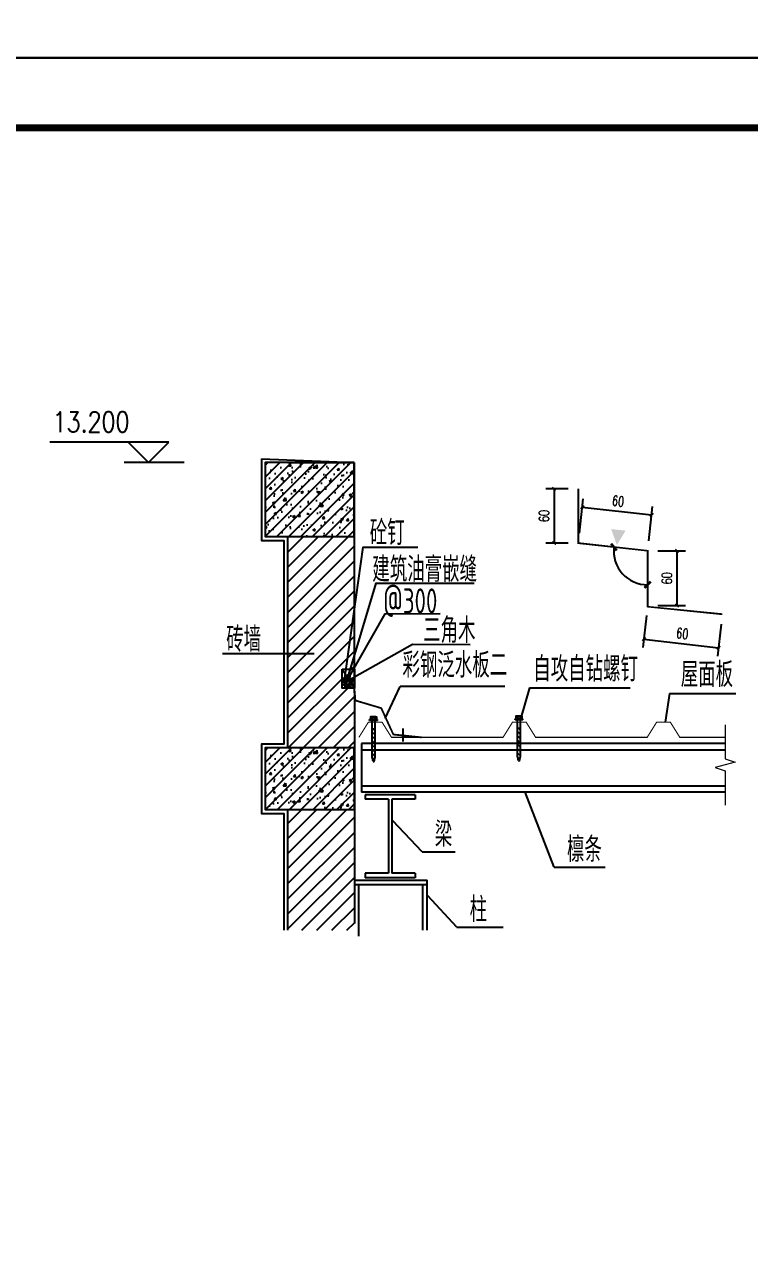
# Model space of a CAD drawing. Extents: x 1169373 to 1413368, y 514619 to 909419.
# Drawn here: x 1324022 to 1340594, y 554288 to 582579 of the extents above; entities that cross this region are included whole.
import ezdxf
from ezdxf.enums import TextEntityAlignment as Align

# ---------------------------------------------------------------- set-up
doc = ezdxf.new("R2010")
doc.units = 0
doc.header["$LTSCALE"] = 1000
doc.header["$MEASUREMENT"] = 0
doc.linetypes.add('30', pattern=[0])
for name, color, linetype in [('killer_tk3.0000', 1, 'Continuous'), ('PUB_DIM', 3, 'Continuous'), ('PUB_TEXT', 7, 'Continuous'), ('PUB_TITLE', 4, 'Continuous'), ('屋面', 6, 'Continuous'), ('线', 150, 'Continuous')]:
    doc.layers.add(name, color=color, linetype=linetype)
doc.layers.add('OTHER', color=253, linetype='Continuous', lineweight=13)
doc.styles.add('_HZTXT', font='tssdeng.shx', dxfattribs={"width": 0.7, "bigfont": 'HZTXT.shx'})
doc.styles.add('DIM_FONT', font='SIMPLEX', dxfattribs={"width": 0.7, "bigfont": 'GBCBIG'})
doc.dimstyles.new('DIMN', dxfattribs={"dimtxt": 300, "dimasz": 100, "dimexe": 250, "dimexo": 300, "dimgap": 150, "dimtad": 1, "dimdec": 0, "dimzin": 0, "dimdsep": 46, "dimtxsty": 'DIM_FONT', "dimblk": 'ARCHTICK', "dimcen": 0.09, "dimclrt": 7, "dimazin": 2, "dimtfac": 1, "dimtdec": 0, "dimtix": 1, "dimtmove": 2, "dimatfit": 3, "dimfxl": 1, "dimtolj": 1, "dimtzin": 0, "dimarcsym": 0})

# ---------------------------------------------------------------- blocks, each defined once
blk = doc.blocks.new('_ArchTick')
at = {"color": 0, "linetype": 'ByBlock', "const_width": 0.4}
blk.add_lwpolyline([(-0.5, -0.5), (0.5, 0.5)], dxfattribs=at)
blk = doc.blocks.new('*D25')
at = {"layer": 'Defpoints', "color": 0}
for p in [(2029217.937699918, -140761.3205698368), (2029217.937699906, -142392.8544395147), (2030091.090578896, -142392.8544395147)]:
    blk.add_point(p, dxfattribs=at)
at = {"layer": 'PUB_DIM', "color": 0, "lineweight": -2}
for p, q in [((2029517.937699918, -140761.3205698368), (2030341.090578896, -140761.3205698368)), ((2030091.090578896, -140761.3205698368), (2030091.090578896, -142392.8544395147)), ((2029517.937699906, -142392.8544395147), (2030341.090578896, -142392.8544395147))]:
    blk.add_line(p, q, dxfattribs=at)
at = {"layer": 'PUB_DIM', "color": 0, "lineweight": -2, "xscale": 100, "yscale": 100, "zscale": 100}
for p, rotation in [((2030091.090578896, -140761.3205698368), 90), ((2030091.090578896, -142392.8544395147), 270)]:
    blk.add_blockref('_ArchTick', p, dxfattribs=dict(at, rotation=rotation))
at = {"layer": 'PUB_DIM', "color": 7, "insert": (2029791.090578896, -141577.0875046754), "char_height": 300, "attachment_point": 5, "rotation": 90, "style": 'DIM_FONT'}
blk.add_mtext('\\A1;60', dxfattribs=at)
blk = doc.blocks.new('*D26')
at = {"layer": 'Defpoints', "color": 0}
for p in [(2029221.447174687, -142393.2585919198), (2031444.941774324, -142649.317046818), (2031330.140914548, -143646.195247336)]:
    blk.add_point(p, dxfattribs=at)
at = {"layer": 'PUB_DIM', "color": 0, "lineweight": -2}
for p, q in [((2029187.125897745, -142691.2888755305), (2029078.045250792, -143638.4953621134)), ((2031410.620497382, -142947.3473304287), (2031301.539850429, -143894.5538170115)), ((2029106.646314911, -143390.1367924378), (2031330.140914548, -143646.195247336))]:
    blk.add_line(p, q, dxfattribs=at)
at = {"layer": 'PUB_DIM', "color": 0, "lineweight": -2, "xscale": 100, "yscale": 100, "zscale": 100}
for p, rotation in [((2029106.646314911, -143390.1367924378), 173.4307353222998), ((2031330.140914548, -143646.195247336), 353.4307353222998)]:
    blk.add_blockref('_ArchTick', p, dxfattribs=dict(at, rotation=rotation))
at = {"layer": 'PUB_DIM', "color": 7, "insert": (2030252.714891672, -143220.1357362763), "char_height": 300, "attachment_point": 5, "rotation": 353.43073532229977, "style": 'DIM_FONT'}
blk.add_mtext('\\A1;60', dxfattribs=at)
blk = doc.blocks.new('*X16')
at = {"color": 0}
for p, q in [((903710.7277338256, -307545.5107692006), (903713.6566963881, -307542.581806638)), ((903710.7277338256, -307554.3496039655), (903716.7277338252, -307548.3496039655)), ((903710.7277338256, -307563.1884387301), (903716.7277338252, -307557.1884387302)), ((903710.7277338256, -307572.027273495), (903716.7277338252, -307566.027273495)), ((903710.7277338256, -307580.8661082599), (903716.7277338252, -307574.8661082601)), ((903710.7277338256, -307589.7049430246), (903716.7277338252, -307583.7049430248)), ((903710.7277338256, -307598.5437777894), (903716.7277338252, -307592.5437777896)), ((903712.1576760613, -307605.9526703185), (903716.1480958905, -307601.9622504896))]:
    blk.add_line(p, q, dxfattribs=at)
blk = doc.blocks.new('*D27')
at = {"layer": 'Defpoints', "color": 0}
for p in [(2027153.231224318, -138910.7478926071), (2026431.247557072, -140530.7478926071), (2027153.231224318, -140530.7478926071)]:
    blk.add_point(p, dxfattribs=at)
at = {"layer": 'PUB_DIM', "color": 0, "lineweight": -2}
for p, q in [((2026853.231224318, -138910.7478926071), (2026181.247557072, -138910.7478926071)), ((2026431.247557072, -138910.7478926071), (2026431.247557072, -140530.7478926071)), ((2026853.231224318, -140530.7478926071), (2026181.247557072, -140530.7478926071))]:
    blk.add_line(p, q, dxfattribs=at)
at = {"layer": 'PUB_DIM', "color": 0, "lineweight": -2, "xscale": 100, "yscale": 100, "zscale": 100}
for p, rotation in [((2026431.247557072, -138910.7478926071), 90), ((2026431.247557072, -140530.7478926071), 270)]:
    blk.add_blockref('_ArchTick', p, dxfattribs=dict(at, rotation=rotation))
at = {"layer": 'PUB_DIM', "color": 7, "insert": (2026131.247557072, -139720.7478926067), "char_height": 300, "attachment_point": 5, "rotation": 90, "style": 'DIM_FONT'}
blk.add_mtext('\\A1;60', dxfattribs=at)
blk = doc.blocks.new('*D28')
at = {"layer": 'Defpoints', "color": 0}
for p in [(2029337.423940604, -139691.3585177258), (2027153.231224321, -140530.7478926071), (2029217.937699918, -140761.3205698361)]:
    blk.add_point(p, dxfattribs=at)
at = {"layer": 'PUB_DIM', "color": 0, "lineweight": -2}
for p, q in [((2027186.526260762, -140232.6012163748), (2027300.463328708, -139212.3302769699)), ((2027272.717465007, -139460.7858404968), (2029337.423940604, -139691.3585177258)), ((2029251.232736359, -140463.1738936038), (2029365.169804305, -139442.9029541989))]:
    blk.add_line(p, q, dxfattribs=at)
at = {"layer": 'PUB_DIM', "color": 0, "lineweight": -2, "xscale": 100, "yscale": 100, "zscale": 100}
for p, rotation in [((2027272.717465007, -139460.7858404968), 173.6279894778945), ((2029337.423940604, -139691.3585177258), 353.6279894778946)]:
    blk.add_blockref('_ArchTick', p, dxfattribs=dict(at, rotation=rotation))
at = {"layer": 'PUB_DIM', "color": 7, "insert": (2028338.365739246, -139277.925502879), "char_height": 300, "attachment_point": 5, "rotation": 353.6279894778945, "style": 'DIM_FONT'}
blk.add_mtext('\\A1;60', dxfattribs=at)
blk = doc.blocks.new('2WDX')
at = {"linetype": 'Continuous', "ltscale": 20}
blk.add_hatch(color=256, dxfattribs=at).paths.add_polyline_path([(2028301.606126432, -140587.6579145543), (2028132.867329726, -140114.3664245052), (2028562.962731867, -140158.5071940981)])
at = {"layer": '线'}
h = blk.add_hatch(dxfattribs=at)
h.set_pattern_fill('钢筋混凝土', color=252, scale=100, style=0)
h.set_pattern_definition([(45, (0, 0), (-176.7766952966369, 176.7766952966369), []), (50, (0, 0), (717.2601826007534, -62.75213498259511), [75, -825]), (355, (0, 0), (-138.751333613, 752.1921337000118), [60, -660]), (100.4514, (59.77168, -5.22934), (578.5093817140216, 689.4395420609536), [63.74019000000001, -701.142112]), (46.18420000000001, (0, 200), (1067.241048625644, -165.5190143290181), [112.5, -1237.5]), (96.6356, (88.936745, 186.206693), (934.6627055487033, 974.1178709004417), [95.610288, -1051.713]), (351.1842, (0, 200), (934.6619451336272, 974.1186009253246), [90, -990]), (21, (100, 150), (596.9070521184617, -402.6188906653388), [75, -825]), (326.0000000000001, (100, 150), (243.3153319215817, 725.150045046853), [60, -660]), (71.4514, (149.742233, 116.448394), (840.22262858149, 322.5304967099524), [63.74019000000001, -701.142112]), (37.50000000000001, (0, 0), (12.15985531729067, 332.8938538313115), [0, -652, 0, -670, 0, -662.5]), (7.499999999999999, (0, 0), (263.0695374421486, 394.4117118823602), [0, -382, 0, -637, 0, -252.5]), (327.5, (-223, 0), (533.8224361724091, -22.5548717343798), [0, -250, 0, -780, 0, -1035]), (317.5, (-323, 0), (583.1861693423863, 100.1049823323176), [0, -325, 0, -518, 0, -735])])
h.paths.add_polyline_path([(2020480.971194656, -138133.9493600144), (2017830.876291904, -138134.2347753668), (2017830.876291904, -140337.0261143101), (2020481.289326724, -140336.7406530123)])
h = blk.add_hatch(dxfattribs=at)
h.set_pattern_fill('钢筋混凝土', color=252, scale=100, style=0)
h.set_pattern_definition([(45, (-6.05359673500061e-09, -8500.187264162902), (-176.7766952966369, 176.7766952966369), []), (49.99999999999999, (-6.05359673500061e-09, -8500.187264162902), (717.2601826007534, -62.75213498259511), [75, -825]), (355, (-6.05359673500061e-09, -8500.187264162902), (-138.751333613, 752.1921337000118), [60, -660]), (100.4514, (59.77167999394641, -8505.416604162901), (578.5093817140216, 689.4395420609536), [63.74019000000001, -701.142112]), (46.18420000000001, (-6.05359673500061e-09, -8300.187264162902), (1067.241048625644, -165.5190143290181), [112.5, -1237.5]), (96.6356, (88.9367449939464, -8313.980571162901), (934.6627055487033, 974.1178709004417), [95.610288, -1051.713]), (351.1842, (-6.05359673500061e-09, -8300.187264162902), (934.6619451336272, 974.1186009253246), [90, -990]), (21, (99.9999999939464, -8350.187264162902), (596.9070521184617, -402.6188906653388), [75, -825]), (326.0000000000001, (99.9999999939464, -8350.187264162902), (243.3153319215817, 725.150045046853), [60, -660]), (71.4514, (149.7422329939464, -8383.738870162902), (840.22262858149, 322.5304967099524), [63.74019000000001, -701.142112]), (37.50000000000001, (-6.05359673500061e-09, -8500.187264162902), (12.15985531729067, 332.8938538313115), [0, -652, 0, -670, 0, -662.5]), (7.499999999999999, (-6.05359673500061e-09, -8500.187264162902), (263.0695374421486, 394.4117118823602), [0, -382, 0, -637, 0, -252.5]), (327.5, (-223.0000000060536, -8500.187264162902), (533.8224361724091, -22.5548717343798), [0, -250, 0, -780, 0, -1035]), (317.5, (-323.0000000060536, -8500.187264162902), (583.1861693423863, 100.1049823323176), [0, -325, 0, -518, 0, -735])])
h.paths.add_polyline_path([(2020482.198810774, -146634.1364468822), (2017830.876291898, -146634.4220395297), (2017830.876291898, -148468.8980355189), (2020482.463749914, -148468.6124046083)])
for p, q in [((2020480.971235876, -138134.2347753668), (2020482.95423333, -151864.7887321886)), ((2018504.71505337, -146634.3494556043), (2018504.715053375, -140336.9535388719)), ((2020938.473469369, -145813.7000150994), (2020938.473624877, -145784.5400151036)), ((2021171.753469354, -145813.7012592776), (2020938.473469364, -145813.7000151025)), ((2021171.753624876, -145784.5412592756), (2020938.473624877, -145784.5400151036)), ((2020964.262411139, -145715.8164997846), (2020964.262044608, -145784.5401526412)), ((2021120.899863644, -145702.9473918093), (2020989.328256467, -145702.9466900869)), ((2021011.367670263, -146901.0180743547), (2021011.373469376, -145813.7004039055)), ((2021014.393964504, -145715.8167671495), (2021014.393597978, -145784.5404200156)), ((2021095.834018304, -145715.8172015039), (2021095.83365178, -145784.5408543668)), ((2021098.847670261, -146901.0185409397), (2021098.853469367, -145813.7008704715)), ((2021145.965571684, -145715.8174688782), (2021145.96520515, -145784.541121738)), ((2021171.753469354, -145813.7012592776), (2021171.753624876, -145784.5412592756)), ((2025267.99690036, -145795.1339107857), (2025267.997055869, -145765.9739107899)), ((2025501.276900346, -145795.1351549639), (2025267.996900355, -145795.1339107888)), ((2025501.277055869, -145765.9751549619), (2025267.997055869, -145765.9739107899)), ((2025293.785842128, -145697.2503954709), (2025293.785475599, -145765.9740483275)), ((2025450.423294635, -145684.3812874956), (2025318.851687458, -145684.3805857731)), ((2025340.891101254, -146882.451970041), (2025340.896900367, -145795.1342995918)), ((2025343.917395496, -145697.2506628389), (2025343.91702897, -145765.9743157019)), ((2025425.357449295, -145697.2510971902), (2025425.357082771, -145765.9747500531)), ((2025428.371101252, -146882.452436626), (2025428.376900358, -145795.1347661578)), ((2025475.489002675, -145697.2513645645), (2025475.488636142, -145765.9750174243)), ((2025501.276900346, -145795.1351549639), (2025501.277055869, -145765.9751549619)), ((2021098.852076209, -146074.9122018655), (2021011.372076218, -146074.9117353025)), ((2021931.872475503, -146440.3379854428), (2021931.872475503, -146054.1945114204)), ((2025428.375507201, -146056.3460975518), (2025340.895507209, -146056.3456309888)), ((2031529.164564938, -146496.6917743379), (2020694.442502005, -146496.691774341)), ((2020694.442502005, -146496.691774341), (2020694.442502005, -147954.6917743379)), ((2020694.442502, -146691.0917743398), (2031529.164564935, -146691.0917743398)), ((2021039.705098197, -147034.0071619694), (2021011.367670267, -146901.0180743736)), ((2021070.508823764, -147034.0073262558), (2021098.847670261, -146901.0185409397)), ((2025369.228529189, -147015.4410576557), (2025340.891101259, -146882.4519700599)), ((2025400.032254752, -147015.4412219421), (2025428.371101252, -146882.452436626)), ((2021039.705098197, -147034.0071619694), (2021070.508823764, -147034.0073262558)), ((2025369.228529189, -147015.4410576557), (2025400.032254752, -147015.4412219421)), ((2020694.442502, -147760.2917743392), (2031529.164564935, -147760.2917743392)), ((2031529.164564938, -147954.6917743379), (2020694.442502005, -147954.691774341)), ((2020807.598480222, -148028.9217419864), (2020807.598480227, -148158.5217419877)), ((2022296.206882791, -148028.9217419833), (2020807.598480227, -148028.9217419864)), ((2022296.206882796, -148028.9217419833), (2022296.206882796, -148158.5217419877)), ((2021503.302681508, -148158.5217419877), (2020807.598480227, -148158.5217419877)), ((2021503.302681508, -148158.5217419877), (2021503.302681513, -150368.1584832004)), ((2021600.502681505, -148158.5217419877), (2021600.502681515, -150368.1584832004)), ((2022296.206882791, -148158.5217419877), (2021600.502681505, -148158.5217419877)), ((2018504.715053366, -152063.3506946356), (2018504.715053369, -148468.8254491222)), ((2020482.786193725, -150571.6588195254), (2022655.325436211, -150571.6588195254)), ((2020807.598480222, -150368.1584832004), (2020807.598480222, -150497.7584831953)), ((2021503.302681513, -150368.1584832004), (2020807.598480227, -150368.1584832004)), ((2022296.206882791, -150497.7584831922), (2020807.598480227, -150497.7584831953)), ((2022296.206882791, -150368.1584832004), (2021600.502681515, -150368.1584832004)), ((2022296.206882796, -150368.1584832004), (2022296.206882791, -150497.7584831922)), ((2022655.325436213, -152060.6962144431), (2022655.325436211, -150571.6588195254)), ((2020482.786193726, -150701.2588195235), (2022655.325436211, -150701.2588195235)), ((2020612.386193719, -152236.7382875674), (2020612.386193718, -150701.2588195235)), ((2022525.725436215, -152060.7790987905), (2022525.725436216, -150701.2588195235))]:
    blk.add_line(p, q)
at = {"color": 3}
for p, q in [((2021402.983326887, -145754.7615703068), (2021849.806650043, -144805.8209862518)), ((2024964.119284928, -144805.8209862518), (2021849.806650043, -144805.8209862518)), ((2025695.972074735, -144843.4672762986), (2025441.885049162, -145734.9303068205)), ((2025695.972074735, -144843.4672762986), (2028699.364553884, -144843.4672762986)), ((2029869.775633346, -145015.2486096396), (2029737.131303293, -145863.9491767292)), ((2029869.775633346, -145015.2486096396), (2031841.679701083, -145015.2486096396)), ((2026437.817306928, -150181.5711083031), (2025568.748724656, -147954.691774341)), ((2022500.644230027, -149730.7575030688), (2021631.575647756, -148801.4423247244)), ((2022500.644230032, -149730.7575030688), (2023482.643227761, -149730.7575030688)), ((2026437.817306933, -150181.5711083063), (2027948.894560847, -150181.5711083063)), ((2023537.942841928, -151970.8867350792), (2022668.874259656, -151041.5715567379)), ((2023537.94284193, -151970.8867350823), (2024910.331711253, -151970.8867350823))]:
    blk.add_line(p, q, dxfattribs=at)
for points in [[(2020480.971194656, -138133.9493600144), (2017830.876291904, -138134.2347753668), (2017830.876291904, -140337.0261143101), (2020481.289326724, -140336.7406530123)], [(2020482.198810774, -146634.1364468822), (2017830.876291898, -146634.4220395297), (2017830.876291898, -148468.8980355189), (2020482.463749914, -148468.6124046083)]]:
    blk.add_lwpolyline(points, close=True)
at = {"linetype": 'Continuous', "ltscale": 20, "const_width": 54}
blk.add_lwpolyline([(2031444.941774324, -142649.317046818), (2029217.937699906, -142392.8544395147), (2029217.937699918, -140761.3205698368), (2027153.231224318, -140530.7478926071), (2027153.231224318, -138910.7478926071)], dxfattribs=at)
at = {"color": 5, "linetype": 'Continuous', "ltscale": 20, "const_width": 54}
blk.add_lwpolyline([(2020117.833184676, -144290.5151651506), (2020482.573679426, -144853.0950847402), (2020513.347960312, -145218.6684325642), (2021284.090206457, -145447.1165453962), (2021644.920567555, -146232.5501121173), (2022482.178185167, -146317.5491767317)], dxfattribs=at)
at = {"const_width": 49.99999999999999}
for points in [[(2020231.605457061, -144564.4316883313, 0.9999999999999997), (2020281.605457061, -144564.4316883313, 1)], [(2020244.063055499, -144484.8160377082, 0.9999999999999997), (2020294.063055499, -144484.8160377082, 1)], [(2020262.794134993, -144642.1939899063, 0.9999999999999997), (2020312.794134993, -144642.1939899063, 1)], [(2020311.231348572, -144503.3153006467, 0.9999999999999997), (2020361.231348572, -144503.3153006467, 1)], [(2020328.832346743, -144590.0881172331, 0.9999999999999997), (2020378.832346743, -144590.0881172331, 1)], [(2020347.518853512, -144670.8742524389, 0.9999999999999997), (2020397.518853512, -144670.8742524389, 1)], [(2020363.153721889, -144690.381966063, 0.9999999999999997), (2020413.153721889, -144690.381966063, 1)], [(2020417.504139428, -144627.7968709943, 0.9999999999999997), (2020467.504139428, -144627.7968709943, 1)]]:
    blk.add_lwpolyline(points, format="xyb", close=True, dxfattribs=at)
at = {"const_width": 32.40000000000001}
blk.add_lwpolyline([(2031529.164564938, -146317.5491767317), (2030176.42721591, -146317.5491767317), (2029892.92721591, -145863.9491767292), (2029487.92721591, -145863.9491767292), (2029204.42721591, -146317.5491767317), (2025883.42721591, -146317.5491767317), (2025599.92721591, -145863.9491767292), (2025194.92721591, -145863.9491767292), (2024911.42721591, -146317.5491767317), (2021590.42721591, -146317.5491767317), (2021306.92721591, -145863.9491767292), (2020901.92721591, -145863.9491767292), (2020618.42721591, -146317.5491767317)], dxfattribs=at)
at = {"linetype": 'Continuous'}
blk.add_arc((2029217.937699918, -140761.3205698368), 1011.504889945144, 173.6279894743656, 270, dxfattribs=at)
for centre in [(2020989.328187829, -145715.8166334693), (2025318.851618821, -145697.2505291562)]:
    blk.add_ellipse(centre, major_axis=(-25.0657766850849, 0.0001336825504476336), ratio=0.5134468220407968, start_param=3.141592653365595, end_param=6.283185306992037)
at = {"extrusion": (0, 0, -1)}
for centre, major_axis, ratio, start_param, end_param in [((2021055.113991409, -145715.8169843298), (40.72002690307157, -0.0002171762610814733), 0.3160593044897767, 3.141579741128318, 6.283198219665906), ((2021120.899795001, -145715.8173351929), (25.06577668508485, -0.0001336891619787561), 0.5134468220407968, 3.141592653520079, 6.28318530714652), ((2025384.637422403, -145697.2508800168), (40.72002690307157, -0.0002171762610814733), 0.3160593044897767, 3.141579741128318, 6.283198219665906), ((2025450.423225995, -145697.2512308774), (25.06577668508485, -0.0001336891619787561), 0.5134468220407968, 3.141592653520079, 6.28318530714652)]:
    blk.add_ellipse(centre, major_axis=major_axis, ratio=ratio, start_param=start_param, end_param=end_param, dxfattribs=at)
at = {"layer": 'killer_tk3.0000', "color": 3, "linetype": '30', "ltscale": 0.02}
blk.add_line((2016555.091327639, -143817.7426946996), (2019283.341327639, -143817.7426946996), dxfattribs=at)
for points in [[(2020185.352014414, -144622.3980852313), (2020747.95874697, -140651.8278374188), (2022377.562959093, -140654.0907555684)], [(2020262.019950945, -144646.4148526449), (2021131.666255523, -141723.1023293979), (2024053.969360013, -141723.1023293979)], [(2020260.827113344, -144638.7847138169), (2021405.524618923, -142632.9602366154), (2023034.796138585, -142629.8789715728)], [(2020261.862141056, -144643.6102866303), (2022213.478731968, -143544.0328631194), (2023935.664557845, -143551.5384932054)]]:
    blk.add_lwpolyline(points, dxfattribs=at)
at = {"layer": 'OTHER'}
for p, q in [((2031529.164564938, -145939.5491767317), (2031529.164564938, -146960.6204755348)), ((2031529.164564938, -146960.6204755348), (2031826.164564938, -147055.1204755348)), ((2031826.164564938, -147055.1204755348), (2031232.164564941, -147217.1204755348)), ((2031232.164564941, -147217.1204755348), (2031529.164564941, -147311.6204755348)), ((2031529.164564941, -147311.6204755348), (2031529.164564941, -148332.6917743379))]:
    blk.add_line(p, q, dxfattribs=at)
at = {"layer": 'PUB_DIM'}
for p, q in [((2014350.825268833, -137526.7347753673), (2011413.016516492, -137526.7347753673)), ((2014958.325268833, -137526.7347753673), (2013743.325268833, -137526.7347753673)), ((2013743.325268833, -137526.7347753673), (2014350.825268833, -138134.2347753673)), ((2014350.825268833, -138134.2347753673), (2014958.325268833, -137526.7347753673)), ((2015415.287100507, -138134.2347753669), (2013626.458656606, -138134.2347753673))]:
    blk.add_line(p, q, dxfattribs=at)
at = {"layer": '屋面', "color": 252}
for p, q in [((2018504.715053374, -142144.9076758644), (2020312.863936061, -140336.7587931776)), ((2018504.715053374, -141695.8948698107), (2019863.802764118, -140336.8071590675)), ((2018504.715053375, -141246.8820637568), (2019414.741592174, -140336.8555249574)), ((2018504.715053375, -140797.8692577031), (2018965.680420231, -140336.9038908472)), ((2018504.715053376, -140348.8564516491), (2018516.619248288, -140336.952256737)), ((2018504.715053374, -142593.9204819181), (2020481.329846557, -140617.3056887351)), ((2018504.715053373, -143042.933287972), (2020481.394684631, -141066.2536567146)), ((2018504.715053373, -143491.9460940257), (2020481.459522706, -141515.2016246935)), ((2018504.715053373, -143940.9589000796), (2020481.52436078, -141964.1495926729)), ((2018504.715053373, -144389.9717061332), (2020481.589198854, -142413.0975606518)), ((2018504.715053372, -144838.9845121871), (2020481.654036928, -142862.045528631)), ((2018504.715053372, -145287.9973182409), (2020481.718875003, -143310.9934966101)), ((2018504.715053372, -145737.0101242946), (2020481.783713077, -143759.9414645892)), ((2020400.222818569, -144290.5151651507), (2020481.848551151, -144208.8894325687)), ((2018504.715053371, -146186.0229303486), (2020117.833184676, -144572.9047990437)), ((2018504.715053371, -146635.0357364021), (2020286.655705033, -144853.0950847403)), ((2018954.462585701, -146634.3010101257), (2020481.9782273, -145106.7853685267)), ((2019403.523763301, -146634.2526385792), (2020482.043065374, -145555.7333365059)), ((2019852.584940901, -146634.2042670326), (2020482.107903448, -146004.6813044851)), ((2020301.646118501, -146634.1558954861), (2020482.172741523, -146453.6292724642)), ((2018504.715053368, -150227.1381848324), (2020263.217216198, -148468.6360220029)), ((2018504.715053369, -149778.1253787787), (2019814.156036951, -148468.6843951965)), ((2018504.715053369, -149329.1125727247), (2019365.094857704, -148468.7327683901)), ((2018504.715053369, -148880.0997666711), (2018916.033678457, -148468.7811415837)), ((2018504.715053368, -150676.150990886), (2020482.496931894, -148698.3691123601)), ((2018504.715053368, -151125.16379694), (2020482.561769968, -149147.3170803395)), ((2018504.715053367, -151574.1766029937), (2020482.626608043, -149596.2650483185)), ((2018504.715053367, -152023.1894090476), (2020482.691446117, -150045.213016298)), ((2018913.82821795, -152063.0890505178), (2020482.756284191, -150494.1609842769)), ((2019363.128369296, -152062.8017052258), (2020482.821122265, -150943.1089522562)), ((2019812.428520641, -152062.514359934), (2020482.88596034, -151392.0569202355)), ((2020261.728671987, -152062.227014642), (2020482.950798414, -151841.0048882148))]:
    blk.add_line(p, q, dxfattribs=at)
at = {"layer": '线', "color": 3}
blk.add_line((2017713.876291904, -138017.2347753668), (2020480.971235876, -138134.2347753667), dxfattribs=at)
at = {"layer": '线', "color": 0}
blk.add_line((2018504.715053377, -138134.2347753668), (2020480.971235876, -138134.2347753667), dxfattribs=at)
at = {"layer": '线', "color": 3}
blk.add_lwpolyline([(2017713.876291904, -138017.2347753668), (2017713.876291904, -140454.0261143101), (2018386.959592603, -140454.0261143101), (2018386.959592598, -146517.4220395297), (2017713.876291898, -146517.4220395297), (2017713.876291898, -148585.8980355189), (2018386.959592597, -148585.8980355189), (2018386.959592595, -152063.4260039297)], dxfattribs=at)
at = {"layer": '线', "color": 0}
for points in [[(2020117.833184676, -144290.5151651506), (2020482.573679426, -144290.5151651506), (2020482.573679426, -144853.0950847402), (2020117.833184676, -144853.0950847402)], [(2020190.996106595, -144610.1049491706), (2020266.814396093, -144644.9150588791), (2020254.375986878, -144668.9732334453), (2020179.707922233, -144634.6912212921)]]:
    blk.add_lwpolyline(points, close=True, dxfattribs=at)
for points in [[(2020130.178952875, -144570.4050280061), (2020176.356287912, -144564.7515827807), (2020238.36984333, -144604.4106270319)], [(2020131.329300156, -144557.4883715142), (2020182.253189514, -144541.766533753), (2020236.263490037, -144549.8988160202)], [(2020134.201852961, -144606.2908489349), (2020214.033897263, -144606.2908489349), (2020260.848557327, -144666.3457603093)], [(2020138.405419732, -144635.1638598755), (2020206.681823254, -144646.1899396292), (2020260.434992251, -144670.8693899618)], [(2020138.424472726, -144737.3722633583), (2020189.348362084, -144765.9161136249), (2020208.384684581, -144823.0022084959)], [(2020143.182957944, -144667.4424795475), (2020226.470739009, -144693.1314630887), (2020280.250195822, -144739.7518541833), (2020314.514623668, -144818.244632508), (2020314.990948514, -144843.4567344872)], [(2020162.695605288, -144705.0246002279), (2020235.511384599, -144741.1776818841), (2020253.12111418, -144826.3323511215)], [(2020207.785282721, -144646.6965660034), (2020179.304543128, -144760.2863538403), (2020233.558407753, -144658.5296647955)], [(2020287.94522372, -144717.8514297185), (2020356.221627242, -144728.8775094722), (2020409.974796239, -144753.5569598048)], [(2020301.734828032, -144733.149372758), (2020368.679903607, -144783.3375444283), (2020374.117151732, -144833.9415825111)], [(2020332.693025482, -144697.9207927989), (2020400.969429004, -144708.9468725525), (2020454.722598001, -144733.6263228852)]]:
    blk.add_lwpolyline(points, dxfattribs=at)
at = {"linetype": 'Continuous', "yscale": 189, "zscale": 189}
for p, xscale, rotation in [((2028212.681630153, -140649.0602626008), 188.9999999999126, 83.62798947803637), ((2029217.937699911, -141772.8254597815), 189, 359.9999999995765)]:
    blk.add_blockref('_ArchTick', p, dxfattribs=dict(at, xscale=xscale, rotation=rotation))
at = {"xscale": -14.57999999958337, "yscale": 14.58000000100583, "zscale": 14.58, "rotation": 359.9996944226529}
for p in [(15197225.17706574, 4337825.657028029), (15201554.70049673, 4337844.223132339)]:
    blk.add_blockref('*X16', p, dxfattribs=at)
at = {"layer": 'PUB_DIM', "style": 'DIM_FONT', "width": 0.8}
blk.add_text('13.200', height=607.5, dxfattribs=at).set_placement((2012640.423499721, -136919.2347753673), align=Align.MIDDLE)
at = {"layer": 'PUB_TEXT', "style": '_HZTXT', "width": 0.7}
for s, p in [('砼钉', (2020942.792484648, -140594.094496023)), ('三角木', (2022531.441986629, -143502.2247017832)), ('砖墙', (2016667.047995142, -143770.1116211979)), ('彩钢泛水板二', (2021915.655950748, -144537.2329953747)), ('自攻自钻螺钉', (2025812.554870042, -144655.7807488312)), ('屋面板', (2030203.879475494, -144818.7242626405)), ('梁', (2022879.447672808, -149578.436222803)), ('檩条', (2026816.620749709, -150029.2498280405)), ('柱', (2023916.746284708, -151818.5654548165))]:
    blk.add_text(s, height=742.5000000000001, dxfattribs=at).set_placement(p)
for s, p in [('建筑油膏嵌缝', (2024135.510906453, -141687.3008876817)), ('@300', (2022955.867344142, -142622.6743669634))]:
    blk.add_text(s, height=742.5000000000001, dxfattribs=at).set_placement(p, align=Align.RIGHT)
at = {"layer": 'PUB_DIM'}
for base, p1, p2, picture, middle in [((2026431.247557072, -140530.7478926071), (2027153.231224318, -138910.7478926071), (2027153.231224318, -140530.7478926071), '*D27', (2026131.247557072, -139720.7478926067)), ((2030091.090578896, -142392.8544395147), (2029217.937699918, -140761.3205698368), (2029217.937699906, -142392.8544395147), '*D25', (2029791.090578896, -141577.0875046754))]:
    dim = blk.add_linear_dim(base=base, p1=p1, p2=p2, angle=90, text='60', dimstyle='DIMN', dxfattribs=at)
    dim.commit()
    dim.dimension.update_dxf_attribs({"geometry": picture, "text_midpoint": middle})
for p1, p2, distance, picture, middle in [((2027153.231224321, -140530.7478926071), (2029217.937699918, -140761.3205698361), 1076.613094230873, '*D28', (2028338.365739246, -139277.925502879)), ((2029221.447174687, -142393.2585919198), (2031444.941774324, -142649.317046818), -1003.4666830908382, '*D26', (2030252.714891672, -143220.1357362763))]:
    dim = blk.add_aligned_dim(p1=p1, p2=p2, distance=distance, text='60', dimstyle='DIMN', dxfattribs=at)
    dim.commit()
    dim.dimension.update_dxf_attribs({"geometry": picture, "text_midpoint": middle})

msp = doc.modelspace()

# ---------------------------------------------------------------- linework, layer by layer
at = {"layer": 'PUB_TITLE'}
for points in [[(1236104.710297789, 581818.7416070168), (1354984.710297789, 581818.7416070168), (1354984.710297789, 649018.7416070168), (1236104.710297789, 649018.7416070168)], [(1236104.710297789, 514618.7416070168), (1354984.710297789, 514618.7416070168), (1354984.710297789, 581818.7416070168), (1236104.710297789, 581818.7416070168)]]:
    msp.add_lwpolyline(points, close=True, dxfattribs=at)
at = {"layer": 'PUB_TITLE', "const_width": 160}
msp.add_lwpolyline([(1240104.710297789, 516218.7416070168), (1353384.710297789, 516218.7416070168), (1353384.710297789, 580218.7416070168), (1240104.710297789, 580218.7416070168)], close=True, dxfattribs=at)

# ---------------------------------------------------------------- block references
at = {"layer": '线', "color": 0, "xscale": 0.7680000001564622, "yscale": 0.7679999999818392, "zscale": 0.7680000000000002}
msp.add_blockref('2WDX', (-220169.7584664459, 678646.3947388039), dxfattribs=at)

doc.saveas('drawing.dxf')
